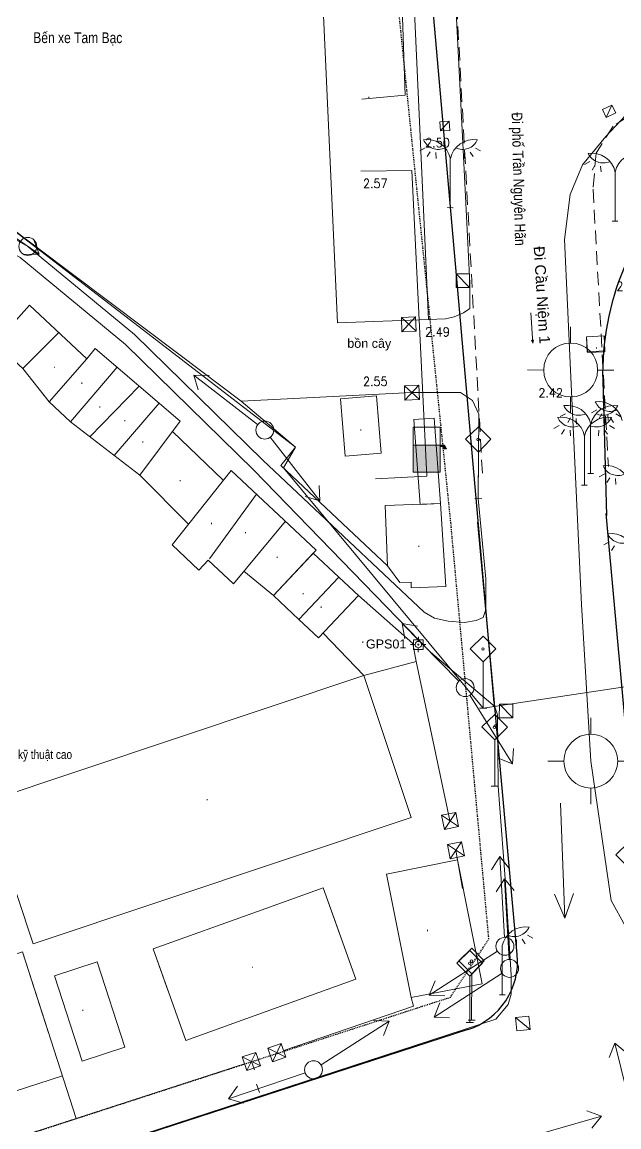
# Model space of a CAD drawing. Header units: millimetres. Extents: x 583747 to 595948, y 2304962 to 2309584.
# Drawn here: x 595509.8 to 595576.3, y 2307050.1 to 2307173.1 of the extents above; entities that cross this region are included whole.
import ezdxf
from ezdxf.enums import TextEntityAlignment as Align
from ezdxf.xclip import XClip

# ---------------------------------------------------------------- set-up
doc = ezdxf.new("R2010")
doc.units = ezdxf.units.MM
doc.linetypes.add('DASHDOT', pattern=[1, 0.5, -0.25, 0, -0.25])
doc.linetypes.add('{Long Duong}', pattern=[2.3, 1.5, -0.8])
for name, color, linetype, lineweight in [('00_nen', 8, 'Continuous', 5), ('Code Cao do', 7, 'Continuous', 0), ('Duong RG Thua', 7, 'Continuous', 0), ('Ghi chu nha', 7, 'Continuous', 0), ('Ghi chu SH diem do cao', 7, 'Continuous', 0), ('KT-DV', 7, 'Continuous', 0), ('KT-NEN', 7, 'Continuous', 0), ('Level 63', 7, 'Continuous', 0), ('Long Duong_ Phan Cach chat lieu rair mat', 7, 'Continuous', 0), ('Nen dc cb Hong bang', 253, 'Continuous', 60)]:
    doc.layers.add(name, color=color, linetype=linetype, lineweight=lineweight)
doc.layers.add('A-PLOT LINE', color=6, linetype='DASHDOT')
doc.layers.add('AFP-KERB-LINE', color=2, linetype='Continuous')
doc.styles.add('ghicu', font='Vnarial.ttf', dxfattribs={"width": 0.8, "height": 1})
doc.styles.add('Style-.VnArial', font='Vnarial.ttf')
doc.styles.add('Style-STANDARD', font='STANDARD.shx')

# ---------------------------------------------------------------- blocks, each defined once
blk = doc.blocks.new('road')
at = {"layer": 'AFP-KERB-LINE'}
for p, q in [((3500068, 1083324), (3505591, 1069333)), ((3519068, 1040731), (3505504, 1069533)), ((3501181, 1045096), (3492389, 1063766)), ((3501181, 1045096), (3492389, 1063766)), ((3512986, 1020029), (3501181, 1045096)), ((3510670, 1010314), (3453451, 965663))]:
    blk.add_line(p, q, dxfattribs=at)
at = {"layer": 'AFP-KERB-LINE', "elevation": 0}
blk.add_lwpolyline([(3448862, 1156945), (3500940, 1045525)], dxfattribs=at)
at = {"layer": 'AFP-KERB-LINE'}
for centre, radius, start, end in [((3527973, 1094338), 30000, 103.95875, 201.53935), ((3505748, 1016621), 8000, 307.9669, 25.21701)]:
    blk.add_arc(centre, radius, start, end, dxfattribs=at)
blk = doc.blocks.new('PLOT')
at = {"layer": 'A-PLOT LINE', "color": 251}
for p, q in [((3497432, 1046015), (3489675, 1062488)), ((3497432, 1046015), (3489675, 1062488)), ((3509407, 1020588), (3497432, 1046015)), ((3507595, 1012989), (3509407, 1020588)), ((3507595, 1012989), (3444335, 963624))]:
    blk.add_line(p, q, dxfattribs=at)
blk.add_lwpolyline([(3489675, 1062488), (3444902, 1155094)], dxfattribs=at)
blk.add_lwpolyline([(3489675, 1062488), (3444902, 1155094)], dxfattribs=at)
blk.add_lwpolyline([(3489675, 1062488), (3444902, 1155094)], dxfattribs=at)
blk = doc.blocks.new('DV')
ref = blk.add_blockref('PLOT', (-3147123, 179596, 0), dxfattribs=dict(rotation=340.0000000045929))
XClip(ref).set_block_clipping_path([(3437700.5976729654, 868981.9081885163), (3912891.8375199828, 1041937.3750337446), (3715693.8178756535, 1583734.481302836), (3240502.5780286361, 1410779.0144576086)])
at = {"layer": 'AFP-KERB-LINE'}
ref = blk.add_blockref('road', (-3147123, 179596, 0), dxfattribs=dict(at, rotation=340.0000000045929))
XClip(ref).set_block_clipping_path([(3424978.7776903473, 904726.3076186823), (3853099.8617473282, 1060549.6388383387), (3670662.8681027722, 1561791.1594749615), (3242541.7840457913, 1405967.828255306)])
blk = doc.blocks.new('nen dc cb Hong bang')
at = {"layer": '00_nen', "linetype": 'ByBlock', "lineweight": -2}
h = blk.add_hatch(dxfattribs=at)
h.set_pattern_fill('ANSI33', color=0, scale=0.1, angle=20, style=0)
h.set_pattern_definition([(65, (59.990697, 137.80486), (-0.0226576947, 0.0105654565), []), (65, (60.007308, 137.810907), (-0.0226576947, 0.0105654565), [0.0125, -0.00625])])
h.paths.add_polyline_path([(-141.11, -90.78), (-138.29, -89.75), (-137.27, -92.57), (-140.08, -93.6)])
h = blk.add_hatch(dxfattribs=at)
h.set_pattern_fill('ANSI32', color=0, scale=0.1, angle=20, style=0)
h.set_pattern_definition([(65, (59.990697, 137.80486), (-0.033986542, 0.015848185), []), (65, (60.00731, 137.810907), (-0.033986542, 0.015848185), [])])
h.paths.add_polyline_path([(-138.29, -89.75), (-137.85, -89.59), (-137.48, -89.88), (-137.86, -90.01), (-137.94, -89.77), (-138.25, -89.88)])
at = {"layer": '00_nen', "color": 0, "linetype": 'ByBlock', "lineweight": -2}
for p, q in [((-133.47, -54.38, -62.12), (-133.92, -54.89, -62.12)), ((-132.79, -54.6, -62.12), (-132.91, -55.2, -62.12)), ((-132.16, -54.46, -62.12), (-131.9, -55.05, -62.12)), ((-128.56, -59.66, -62.12), (-130.44, -54.51, -62.12)), ((-128.56, -59.66, -62.12), (-130.44, -54.51, -62.12)), ((-145.95, -57.34, -62.12), (-145.31, -57.45, -62.12)), ((-146.9, -58.24, -62.12), (-146.71, -58.85, -62.12)), ((-146.36, -57.96, -62.12), (-145.84, -58.32, -62.12)), ((-151.21, -59.25, -62.12), (-151.66, -59.76, -62.12)), ((-150.53, -59.47, -62.12), (-150.65, -60.07, -62.12)), ((-149.9, -59.33, -62.12), (-149.65, -59.92, -62.12)), ((-146.31, -64.53, -62.12), (-148.18, -59.39, -62.12)), ((-146.31, -64.53, -62.12), (-148.18, -59.39, -62.12)), ((-128.3, -59.57, -62.12), (-128.86, -59.77, -62.12)), ((-128.83, -59.76, -62.12), (-128.26, -59.55, -62.12)), ((-146.04, -64.44, -62.12), (-146.61, -64.64, -62.12)), ((-146.57, -64.63, -62.12), (-146.01, -64.43, -62.12)), ((-128.55, -74.09, -62.12), (-129.17, -72.4, -62.12)), ((-124.7, -75.89, -62.12), (-123.01, -75.27, -62.12)), ((-132.03, -78.55, -62.12), (-130.34, -77.94, -62.12)), ((-125.88, -81.42, -62.12), (-126.5, -79.73, -62.12)), ((-121.13, -79.77, -62.12), (-120.49, -79.88, -62.12)), ((-123.25, -80.09, -62.12), (-123.7, -80.59, -62.12)), ((-122.57, -80.31, -62.12), (-122.7, -80.91, -62.12)), ((-122.08, -80.67, -62.12), (-121.89, -81.29, -62.12)), ((-121.94, -80.17, -62.12), (-121.69, -80.75, -62.12)), ((-121.54, -80.39, -62.12), (-121.02, -80.76, -62.12)), ((-126.39, -81.69, -62.12), (-126.84, -82.19, -62.12)), ((-125.71, -81.91, -62.12), (-125.83, -82.51, -62.12)), ((-125.08, -81.76, -62.12), (-124.83, -82.35, -62.12)), ((-121.49, -86.97, -62.12), (-123.36, -81.82, -62.12)), ((-121.49, -86.97, -62.12), (-123.36, -81.82, -62.12)), ((-122.28, -82.13, -62.12), (-122.1, -82.74, -62.12)), ((-121.74, -81.85, -62.12), (-121.23, -82.21, -62.12)), ((-121.33, -81.23, -62.12), (-120.69, -81.34, -62.12)), ((-196.23, -82.81, -62.12), (-187.53, -85.1, -62.12)), ((-126.59, -83.14, -62.12), (-127.04, -83.65, -62.12)), ((-125.91, -83.37, -62.12), (-126.04, -83.96, -62.12)), ((-125.28, -83.22, -62.12), (-125.03, -83.81, -62.12)), ((-121.69, -88.43, -62.12), (-123.56, -83.28, -62.12)), ((-121.69, -88.43, -62.12), (-123.56, -83.28, -62.12)), ((-121.22, -86.87, -62.12), (-121.79, -87.08, -62.12)), ((-121.75, -87.06, -62.12), (-121.18, -86.86, -62.12)), ((-119.99, -86.48, -62.12), (-120.45, -86.99, -62.12)), ((-119.32, -86.71, -62.12), (-119.44, -87.3, -62.12)), ((-118.69, -86.56, -62.12), (-118.43, -87.15, -62.12)), ((-138.98, -87.87, -62.12), (-141.8, -88.9, -62.12)), ((-137.27, -92.57, -62.12), (-138.98, -87.87, -62.12)), ((-121.42, -88.33, -62.12), (-121.99, -88.54, -62.12)), ((-121.95, -88.52, -62.12), (-121.39, -88.32, -62.12)), ((-141.8, -88.9, -62.12), (-140.08, -93.6, -62.12)), ((-138.29, -89.75, -62.12), (-141.11, -90.78, -62.12)), ((-158.17, -94.56, -62.12), (-166.74, -91.82, -62.12)), ((-140.08, -93.6, -62.12), (-137.27, -92.57, -62.12)), ((-116.92, -93.4, -62.12), (-117.37, -93.91, -62.12)), ((-132.64, -94.02, -62.12), (-131.89, -93.75, -62.12)), ((-116.24, -93.62, -62.12), (-116.36, -94.22, -62.12)), ((-156.37, -95.39, -62.12), (-148.74, -100.17, -62.12)), ((-127.33, -113.71, -62.12), (-135.46, -109.84, -62.12)), ((-127.33, -113.71, -62.12), (-135.46, -109.84, -62.12)), ((-111.51, -114.21, -62.12), (-112.13, -112.52, -62.12)), ((-125.64, -114.75, -62.12), (-118.57, -120.32, -62.12)), ((-125.64, -114.75, -62.12), (-118.57, -120.32, -62.12)), ((-124.16, -115.73, -62.12), (-123.4, -115.46, -62.12)), ((-107.67, -116, -62.12), (-105.98, -115.39, -62.12)), ((-115, -118.67, -62.12), (-113.31, -118.06, -62.12)), ((-108.84, -121.54, -62.12), (-109.46, -119.85, -62.12)), ((-119.96, -123.46, -62.12), (-119.21, -123.19, -62.12)), ((-112.8, -138.76, -62.12), (-116.35, -130.48, -62.12)), ((-111.47, -140.88, -62.12), (-115.04, -132.62, -62.12)), ((-110.48, -137.65, -62.12), (-109.81, -137.75, -62.12)), ((-111.43, -138.55, -62.12), (-111.22, -139.15, -62.12)), ((-110.86, -138.26, -62.12), (-110.38, -138.64, -62.12)), ((-110.84, -144.85, -62.12), (-112.72, -139.7, -62.12)), ((-113.01, -140.47, -62.12), (-118.45, -147.65, -62.12)), ((-111.68, -142.59, -62.12), (-117.09, -149.78, -62.12)), ((-111.11, -144.95, -62.12), (-110.54, -144.74, -62.12)), ((-92.21, -153.06, -62.12), (-97.21, -145.58, -62.12)), ((-97.21, -145.58, -62.12), (-92.21, -153.06, -62.12)), ((-113.44, -148.79, -62.12), (-112.69, -148.52, -62.12)), ((-113.54, -149.1, -62.12), (-112.79, -148.82, -62.12)), ((-127.1, -159.08, -62.12), (-121.67, -151.9, -62.12)), ((-103.11, -159.03, -62.12), (-95.83, -153.73, -62.12)), ((-95.83, -153.73, -62.12), (-103.11, -159.03, -62.12)), ((-128.48, -160.51, -62.12), (-135.48, -166.16, -62.12))]:
    blk.add_line(p, q, dxfattribs=at)
at = {"layer": '00_nen', "color": 0, "linetype": 'ByBlock', "lineweight": -2, "elevation": -62.12, "flags": 128}
for points in [[(-303.56, -119), (-291.68, -100.59), (-271.86, -56.45), (-217.07, -72.37), (-198.74, -81.18), (-153.34, -95.47), (-153.8, -98.11), (-123.78, -115.59), (67.9, -11), (285.69, 123.97), (298.27, 131.73), (412.37, 202.69), (600.48, 318.14), (602.65, 319.44), (616.22, 297.59), (632.72, 304.81), (632.72, 304.81), (683.84, 336.31)], [(-11.02, -7.62), (-33.82, -17.35), (-47.49, -22.08), (-64.52, -27.33), (-73.69, -29.78), (-101.33, -36.56), (-122.05, -41.08), (-125, -42.16), (-127.36, -43.45), (-129.81, -45.64), (-131.01, -46.88), (-131.51, -48.21), (-132.76, -51.15), (-134.09, -55.01), (-134.27, -58.6), (-133.16, -63.5), (-127.52, -76.91), (-117.45, -101), (-110.49, -117.03)], [(-163.82, -30.31), (-160.72, -28.99), (-159.83, -29.26), (-159.18, -29.66), (-147.45, -57.32), (-141.36, -71.68), (-140.4, -74.32), (-140.9, -75.03), (-141.73, -75.78), (-142.58, -76.33), (-144.3, -77.04)], [(-198.38, -81.36), (-192.59, -83.07), (-169.08, -90.22)], [(-133.6, -107.8), (-156.27, -98.08), (-174.48, -89.84), (-189, -84.71), (-198.51, -83.09), (-208.34, -84.76), (-219.63, -87.58), (-227.4, -89.88), (-234.52, -93.63), (-241.29, -99.43), (-248.63, -112.22), (-252.36, -118.86), (-260.61, -134.05), (-267.95, -146.29), (-272.83, -153.3), (-280.09, -166.8), (-283.46, -173.26)], [(-143.27, -85.33), (-138.16, -83.47), (-136.62, -83.83), (-135.43, -85.04), (-132.27, -93.88)], [(-131.4, -111.74), (-156.88, -99.45), (-175.04, -91.23), (-189.38, -86.17), (-198.51, -84.61), (-208.03, -86.23), (-219.24, -89.03), (-226.83, -91.28), (-233.67, -94.88), (-240.12, -100.4), (-247.33, -112.96), (-251.05, -119.58), (-259.3, -134.8), (-266.69, -147.11), (-271.55, -154.09), (-278.77, -167.51), (-282.76, -175.16)], [(-143.27, -85.33), (-160.77, -92.75), (-169.08, -90.22)], [(-161.61, -107.6), (-168.55, -104.35), (-177.84, -101.43), (-180.85, -100.15), (-184.85, -97.66), (-189.64, -95.69), (-188.82, -93.48), (-187.78, -93.77), (-186.58, -90.78), (-178.55, -94.21), (-178.06, -92.81), (-166.4, -97.15), (-168.55, -104.35)], [(-161.61, -107.6), (-168.55, -104.35), (-177.84, -101.43), (-180.85, -100.15), (-184.85, -97.66), (-189.64, -95.69), (-188.82, -93.48), (-187.78, -93.77), (-186.58, -90.78), (-178.55, -94.21), (-178.06, -92.81), (-166.4, -97.15), (-168.55, -104.35)], [(-184.85, -97.66), (-182.47, -92.54)], [(-184.85, -97.66), (-182.47, -92.54)], [(-139.21, -104.37), (-154.17, -97.95), (-153.34, -95.47), (-160.77, -92.75)], [(-178.55, -94.21), (-180.85, -100.15)], [(-178.55, -94.21), (-180.85, -100.15)], [(-177.84, -101.43), (-175.05, -93.93)], [(-177.84, -101.43), (-175.05, -93.93)], [(-132.27, -93.88), (-132.27, -93.88), (-132.27, -93.88), (-132.27, -93.88), (-132.27, -93.88), (-132.27, -93.88), (-128.41, -101.96), (-127.25, -105.2), (-127.23, -106.13), (-127.84, -106.72), (-129, -107.35), (-130.76, -107.84), (-132.31, -108.04), (-133.6, -107.8)], [(-175.23, -102.25), (-172.02, -95.06)], [(-175.23, -102.25), (-172.02, -95.06)], [(-135.87, -105.77), (-132.32, -104.3), (-136.05, -95.83), (-141.73, -98.16), (-139.21, -104.37)], [(-171.98, -103.27), (-169.3, -96.07)], [(-171.98, -103.27), (-169.3, -96.07)], [(-166.82, -98.54), (-159.65, -101.7)], [(-166.82, -98.54), (-159.65, -101.7)], [(-159.2, -100.36), (-162.54, -110.39)], [(-159.2, -100.36), (-162.54, -110.39)], [(-159.2, -100.36), (-147.28, -105.45), (-150, -111.83)], [(-159.2, -100.36), (-147.28, -105.45), (-150, -111.83)], [(-158.08, -110.42), (-155.62, -101.89)], [(-158.08, -110.42), (-155.62, -101.89)], [(-154.63, -112.12), (-151.58, -103.61)], [(-154.63, -112.12), (-151.58, -103.61)], [(-139.21, -104.37), (-137.26, -105.64)], [(-135.87, -105.77), (-136.09, -105.16), (-137.26, -105.64)], [(-143.37, -113.88), (-137.5, -116.76), (-132.55, -113.26), (-133.59, -111.51), (-141.11, -108.58)], [(-143.37, -113.88), (-137.5, -116.76), (-132.55, -113.26), (-133.59, -111.51), (-141.11, -108.58)], [(-158.16, -110.61), (-158.76, -112.01), (-162.54, -110.39)], [(-158.16, -110.61), (-158.76, -112.01), (-162.54, -110.39)], [(-154.63, -112.12), (-158.16, -110.61)], [(-154.63, -112.12), (-158.16, -110.61)], [(-150, -111.83), (-154.01, -110.39)], [(-150, -111.83), (-154.01, -110.39)], [(-134.62, -111.34), (-135.46, -109.84), (-133.76, -109.53)], [(-134.62, -111.34), (-135.46, -109.84), (-133.76, -109.53)], [(-131.4, -111.74), (-122.89, -114.9)], [(-132.55, -113.26), (-122.95, -128.62)], [(-132.55, -113.26), (-122.95, -128.62)], [(-122.89, -114.9), (-122.54, -115.1), (-122.02, -115.76), (-119.21, -123.19)], [(-103.04, -130.84), (-110.49, -117.03)], [(-119.05, -118.67), (-118.57, -120.32), (-120.29, -120.24)], [(-119.05, -118.67), (-118.57, -120.32), (-120.29, -120.24)], [(-112.05, -122.59), (-107.22, -134.45), (-109.23, -132.32)], [(-112.05, -122.59), (-107.22, -134.45), (-107.27, -131.52)], [(-119.21, -123.19), (-115.18, -132.14), (-110.67, -142.41), (-110.67, -142.41), (-110.67, -142.41)], [(-122.66, -127.55), (-123.2, -129.75)], [(-122.66, -127.55), (-123.2, -129.75)], [(-124.03, -128.38), (-121.83, -128.92)], [(-124.03, -128.38), (-121.83, -128.92)], [(-120.1, -131.76), (-122.3, -131.23)], [(-120.1, -131.76), (-122.3, -131.23)], [(-121.47, -132.6), (-120.93, -130.4)], [(-121.47, -132.6), (-120.93, -130.4)], [(-121.2, -131.5), (-119.04, -135.24)], [(-116.72, -132.17), (-116.35, -130.48), (-114.88, -131.38)], [(-100.55, -133), (-103.04, -130.84), (-103.04, -130.84)], [(-125.29, -140.35), (-127.55, -136.65), (-120.67, -132.45), (-118.99, -135.2)], [(-115.4, -134.3), (-115.04, -132.62), (-113.57, -133.5)], [(-130.33, -144.46), (-133.64, -140.48), (-139.61, -145.46)], [(-132.69, -153.77), (-126.72, -148.8), (-133.64, -140.48), (-139.61, -145.46)], [(-113.07, -148.66), (-114.83, -143.81), (-116.68, -142.95), (-115.8, -141.14), (-114.01, -141.98), (-114.83, -143.81)], [(-110.67, -142.41), (-109.93, -144.43), (-109.84, -145.62), (-110.58, -147.64), (-172.42, -196.14)], [(-145.91, -157.2), (-149.11, -153.36), (-139.61, -145.46)], [(-132.69, -153.77), (-142.18, -161.68), (-149.11, -153.36), (-139.61, -145.46)], [(-116.8, -147.13), (-118.45, -147.65), (-118.4, -145.93)], [(-95.6, -146.18), (-97.21, -145.58), (-97.26, -147.3)], [(-131.57, -158.99), (-119.69, -149.4), (-120.25, -148.6)], [(-115.45, -149.27), (-117.09, -149.78), (-117.05, -148.06)], [(-123.31, -152.42), (-121.67, -151.9), (-121.72, -153.62)], [(-96.37, -155.36), (-95.83, -153.73), (-97.55, -153.75)], [(-132.32, -160.62), (-132.08, -158.37)], [(-176.21, -181.95), (-182.38, -174.03), (-162.65, -158.67), (-156.84, -166.12)], [(-133.32, -159.37), (-131.07, -159.61)], [(-134.65, -162.51), (-134.41, -160.26)], [(-150.67, -174.05), (-135.15, -161.88)], [(-135.65, -161.26), (-133.4, -161.5)], [(-133.87, -162.14), (-134.53, -161.38)], [(-133.77, -166.06), (-135.48, -166.16), (-135.02, -164.5)], [(-132.49, -164.31), (-133.14, -163.55)], [(-153.74, -170.11), (-162.5, -176.93)]]:
    blk.add_lwpolyline(points, dxfattribs=at)
for points in [[(-163.82, -30.31), (-144.3, -77.04), (-153.69, -80.87), (-173.18, -34.22)], [(-127.12, -72.82), (-125.31, -72.07), (-124.64, -73.71), (-126.44, -74.45)], [(-127.12, -72.82), (-125.31, -72.07), (-124.68, -73.61), (-126.48, -74.36)], [(-146.83, -87.03), (-144.16, -92.84), (-147.81, -94.52), (-150.48, -88.72)], [(-139.95, -87.15), (-136.05, -95.83), (-138.14, -96.7), (-142.02, -88.08)], [(-147.46, -105.87), (-150, -111.83), (-146.41, -113.36), (-143.86, -107.41)], [(-147.46, -105.87), (-150, -111.83), (-146.41, -113.36), (-143.86, -107.41)], [(-146.41, -113.36), (-143.86, -107.41), (-141.11, -108.58), (-143.66, -114.54)], [(-146.41, -113.36), (-143.86, -107.41), (-141.11, -108.58), (-143.66, -114.54)], [(-161.82, -157.41), (-127.13, -129.79), (-137.5, -116.76), (-172.2, -144.38)], [(-161.82, -157.41), (-127.13, -129.79), (-137.5, -116.76), (-172.2, -144.38)], [(-122.66, -127.55), (-124.03, -128.38), (-123.2, -129.75), (-121.83, -128.92)], [(-122.66, -127.55), (-124.03, -128.38), (-123.2, -129.75), (-121.83, -128.92)], [(-121.47, -132.6), (-120.1, -131.76), (-120.93, -130.4), (-122.3, -131.23)], [(-121.47, -132.6), (-120.1, -131.76), (-120.93, -130.4), (-122.3, -131.23)], [(-120.67, -132.45), (-113.33, -144.47), (-120.25, -148.6), (-127.55, -136.65)], [(-152.22, -167.81), (-158.4, -159.94), (-154.47, -156.85), (-148.29, -164.72)], [(-133.32, -159.37), (-132.32, -160.62), (-131.07, -159.61), (-132.08, -158.37)], [(-150.67, -174.05), (-170.4, -189.42), (-182.38, -174.03), (-162.65, -158.67)], [(-135.65, -161.26), (-134.65, -162.51), (-133.4, -161.5), (-134.41, -160.26)]]:
    blk.add_lwpolyline(points, close=True, dxfattribs=at)
at = {"layer": '00_nen', "color": 0, "linetype": 'ByBlock', "lineweight": -2, "elevation": -62.12}
for points in [[(-143.16, -71.24), (-141.75, -70.73), (-141.23, -72.14), (-142.64, -72.65)], [(-145.76, -77.26), (-147.23, -77.88), (-146.62, -79.35), (-145.14, -78.74)], [(-143.7, -86.38), (-142.22, -85.76), (-142.84, -84.28), (-144.31, -84.9)], [(-122.22, -114.58), (-120.81, -114.06), (-120.3, -115.47), (-121.71, -115.99)], [(-108.59, -146.71), (-107.23, -146.05), (-106.58, -147.41), (-107.93, -148.06)]]:
    blk.add_lwpolyline(points, close=True, dxfattribs=at)
for points in [[(-143.16, -71.24), (-141.23, -72.14)], [(-145.76, -77.26), (-146.62, -79.35)], [(-147.23, -77.88), (-145.14, -78.74)], [(-188.63, -83.78), (-187.53, -85.1), (-189.14, -85.71)], [(-143.7, -86.38), (-142.84, -84.28)], [(-142.22, -85.76), (-144.31, -84.9)], [(-132.27, -93.88), (-134.03, -89.03), (-135.88, -88.17), (-135, -86.37), (-133.21, -87.2), (-134.03, -89.03)], [(-141.11, -90.78), (-138.29, -89.75), (-137.27, -92.57), (-140.08, -93.6), (-141.11, -90.78)], [(-138.29, -89.75), (-137.85, -89.59), (-137.48, -89.88), (-137.86, -90.01), (-137.94, -89.77), (-138.25, -89.88), (-138.29, -89.75)], [(-165.71, -93.2), (-166.74, -91.82), (-165.1, -91.29)], [(-149.4, -98.58), (-148.74, -100.17), (-150.46, -100.28)], [(-123.78, -115.59), (-125.55, -110.75), (-127.39, -109.89), (-126.52, -108.08), (-124.72, -108.91), (-125.55, -110.75)], [(-122.22, -114.58), (-120.3, -115.47)], [(-119.58, -123.33), (-121.35, -118.48), (-123.19, -117.62), (-122.32, -115.81), (-120.52, -116.65), (-121.35, -118.48)], [(-100.69, -131.57), (-102.45, -126.72), (-104.3, -125.86), (-103.42, -124.05), (-101.63, -124.89), (-102.45, -126.72)], [(-113.17, -148.96), (-114.93, -144.11), (-116.78, -143.25), (-115.9, -141.44), (-114.11, -142.28), (-114.93, -144.11)], [(-108.59, -146.71), (-106.58, -147.41)]]:
    blk.add_lwpolyline(points, dxfattribs=at)
at = {"layer": '00_nen', "color": 0, "linetype": 'ByBlock', "lineweight": -2}
for centre, radius in [((-127.52, -76.91, -62.12), 3), ((-189, -84.71, -62.12), 1), ((-134.54, -87.71, -62.12), 0.141), ((-157.21, -94.86, -62.12), 1), ((-157.21, -94.86, -62.12), 1), ((-126.05, -109.42, -62.12), 0.141), ((-126.43, -114.14, -62.12), 1), ((-126.43, -114.14, -62.12), 1), ((-126.43, -114.14, -62.12), 1), ((-126.43, -114.14, -62.12), 1), ((-110.49, -117.03, -62.12), 3), ((-121.85, -117.16, -62.12), 0.141), ((-121.78, -116.96, -62.12), 0.141), ((-112.41, -139.67, -62.12), 1), ((-112.41, -139.67, -62.12), 1), ((-111.08, -141.8, -62.12), 1), ((-111.08, -141.8, -62.12), 1), ((-115.34, -142.49, -62.12), 0.141), ((-115.44, -142.79, -62.12), 0.141), ((-127.71, -159.88, -62.12), 1), ((-127.71, -159.88, -62.12), 1)]:
    blk.add_circle(centre, radius, dxfattribs=at)
for centre, radius, start, end in [((-127.79, -54.15, -62.12), 2.66, 101.3823, 187.9588), ((-132.68, -55.93, -62.12), 2.66, 32.0412, 118.6177), ((-132.65, -52.34, -62.12), 1.8, 223.7253, 315.3926), ((-145.53, -59.02, -62.12), 2.66, 101.3823, 187.9588), ((-147.86, -56.29, -62.12), 1.8, 264.6074, 356.2747), ((-150.42, -60.8, -62.12), 2.66, 32.0412, 118.6177), ((-150.39, -57.21, -62.12), 1.8, 223.7253, 315.3926), ((-122.46, -81.64, -62.12), 2.66, 32.0412, 118.6177), ((-122.43, -78.05, -62.12), 1.8, 223.7253, 315.3926), ((-120.71, -81.45, -62.12), 2.66, 101.3823, 187.9588), ((-123.04, -78.72, -62.12), 1.8, 264.6074, 356.2747), ((-125.6, -83.23, -62.12), 2.66, 32.0412, 118.6177), ((-125.57, -79.65, -62.12), 1.8, 223.7253, 315.3926), ((-120.91, -82.91, -62.12), 2.66, 101.3823, 187.9588), ((-123.24, -80.18, -62.12), 1.8, 264.6074, 356.2747), ((-125.8, -84.69, -62.12), 2.66, 32.0412, 118.6177), ((-125.77, -81.11, -62.12), 1.8, 223.7253, 315.3926), ((-119.2, -88.03, -62.12), 2.66, 32.0412, 118.6177), ((-119.18, -84.45, -62.12), 1.8, 223.7253, 315.3926), ((-116.13, -94.95, -62.12), 2.66, 32.0412, 118.6177), ((-116.1, -91.36, -62.12), 1.8, 223.7253, 315.3926), ((-110.07, -139.33, -62.12), 2.66, 101.3823, 187.9588), ((-112.4, -136.6, -62.12), 1.8, 264.6074, 356.2747)]:
    blk.add_arc(centre, radius, start, end, dxfattribs=at)
at = {"layer": '00_nen', "color": 0, "linetype": 'ByBlock', "lineweight": -2, "style": 'ghicu', "width": 0.8}
for s, height, rotation, p in [('§i phè TrÇn Nguyªn H·n', 1.2, 291.5709, (-143.52, -52.25, -62.12)), ('BÕn xe Tam B¹c', 1.2, 20, (-196.19, -63.24, -62.12)), ('.', 1, 20, (-181.7, -96.45, -62.12)), ('.', 1, 20, (-178.26, -97.07, -62.12)), ('.', 1, 20, (-175.47, -98.86, -62.12)), ('.', 1, 20, (-172.34, -99.35, -62.12)), ('.', 1, 20, (-169.64, -100.9, -62.12)), ('.', 1, 20, (-164.27, -103.5, -62.12)), ('.', 1, 20, (-159.33, -106.79, -62.12)), ('.', 1, 20, (-155.44, -106.44, -62.12)), ('.', 1, 20, (-151.19, -107.83, -62.12)), ('.', 1, 20, (-147.09, -110.62, -62.12)), ('.', 1, 20, (-144.68, -111.35, -62.12)), ('.', 1, 20, (-138.98, -113.42, -62.12)), ('TT Y TÕ kü thuËt cao ', 1, 20, (-174.56, -140.15, -62.12)), ('.', 1, 20, (-149.26, -135.84, -62.12)), ('.', 1, 20, (-121.21, -141.09, -62.12)), ('.', 1, 20, (-138.14, -151.62, -62.12)), ('.', 1, 20, (-154.22, -162.59, -62.12))]:
    blk.add_text(s, height=height, rotation=rotation, dxfattribs=at).set_placement(p)
for p in [(-159.16, -55.72, -62.12), (-125.8, -73.24, -62.12), (-147.32, -90.78, -62.12), (-136.82, -100.73, -62.12)]:
    blk.add_text('.', height=1, rotation=20, dxfattribs=at).set_placement(p, align=Align.MIDDLE)
blk = doc.blocks.new('KV1_2')
at = {"layer": 'Ghi chu SH diem do cao', "color": 1, "linetype": 'Continuous', "lineweight": 0}
for p, q in [((-7.1, 0), (-11.8, 0)), ((0, 12.3), (0, 7.1)), ((11.8, 0), (7.1, 0)), ((0, -7.1), (0, -12.2))]:
    blk.add_line(p, q, dxfattribs=at)
for start, end in [(0, 180), (180, 0)]:
    blk.add_arc((0, 0), 7.07, start, end, dxfattribs=at)
blk.add_point((0, 0), dxfattribs=at)
blk = doc.blocks.new('MT_TN_2')
at = {"layer": 'Duong RG Thua', "color": 7, "lineweight": 0}
for q in [(-0.37, 6.76), (-0.21, 0.69), (0.14, 0.71)]:
    blk.add_line((0, 0), q, dxfattribs=at)
blk = doc.blocks.new('*U39')
at = {"layer": 'Level 63', "linetype": 'Continuous', "lineweight": 0}
for points in [[(-5, 18), (-7, 24, 1), (6, -24), (5, -18, -1)], [(-6, 0, 1), (6, 0, 1)]]:
    blk.add_hatch(color=7, dxfattribs=at).paths.add_polyline_path(points)
at = {"layer": 'Level 63', "color": 7, "linetype": 'Continuous', "lineweight": 13}
for p, q in [((-167, 0), (-106, 0)), ((-106, 106), (-106, -106)), ((106, 106), (-106, 106)), ((1, 166), (1, 106)), ((106, -106), (106, 106)), ((106, 0), (167, 0)), ((-106, -106), (106, -106)), ((0, -106), (0, -166))]:
    blk.add_line(p, q, dxfattribs=at)
blk = doc.blocks.new('*U40')
at = {"layer": 'Level 63', "linetype": 'Continuous', "lineweight": 0, "extrusion": (0, 0, -1)}
blk.add_hatch(color=7, dxfattribs=at).paths.add_polyline_path([(5, 18), (7, 24, 1), (-6, -24), (-5, -18, -1)])
at = {"layer": 'Level 63', "color": 7, "linetype": 'Continuous', "lineweight": 13}
blk.add_blockref('*U39', (0, 0), dxfattribs=at)
blk = doc.blocks.new('wwww1')
at = {"layer": 'Duong RG Thua', "color": 7, "lineweight": 0}
for p, q in [((595552.32, 2307164.97), (595550.95, 2307202.5)), ((595552.32, 2307164.97), (595547.49, 2307164.54)), ((595575.33, 2307163.89), (595574.27, 2307163.38)), ((595574.27, 2307163.38), (595574.69, 2307162.5)), ((595575.33, 2307163.89), (595574.69, 2307162.5)), ((595575.76, 2307163.02), (595574.69, 2307162.5)), ((595575.33, 2307163.89), (595575.76, 2307163.02)), ((595556.17, 2307162.03), (595557.21, 2307162.1)), ((595556.25, 2307161), (595556.17, 2307162.03)), ((595557.21, 2307162.1), (595556.25, 2307161)), ((595557.28, 2307161.07), (595557.21, 2307162.1)), ((595556.25, 2307161), (595557.28, 2307161.07)), ((595553.04, 2307156.59), (595547.39, 2307156.53)), ((595554.73, 2307122.57), (595553.04, 2307156.59)), ((595549.01, 2307122.3), (595554.73, 2307122.57))]:
    blk.add_line(p, q, dxfattribs=at)
at = {"layer": 'Long Duong_ Phan Cach chat lieu rair mat', "color": 4, "linetype": '{Long Duong}', "lineweight": 0}
for p, q in [((595560.9, 2307122.91), (595557.31, 2307188.43)), ((595578.97, 2307163.85), (595575.47, 2307161.55)), ((595575.47, 2307161.55), (595573.56, 2307158.55)), ((595573.56, 2307158.55), (595573.23, 2307154.51)), ((595573.23, 2307154.51), (595574.93, 2307123.68))]:
    blk.add_line(p, q, dxfattribs=at)
at = {"layer": 'Duong RG Thua', "color": 7, "lineweight": 0, "xscale": 0.6358772682793001, "yscale": 0.4998467137577615, "zscale": 0.6358772682793001, "rotation": 359.9973000000001}
blk.add_blockref('MT_TN_2', (595566.52, 2307137.39), dxfattribs=at)
at = {"layer": 'Ghi chu SH diem do cao', "color": 1, "linetype": 'Continuous', "lineweight": 0, "xscale": 0.05, "yscale": 0.05, "zscale": 0.05, "rotation": 359.9972999999998}
blk.add_blockref('KV1_2', (595553.77, 2307103.85), dxfattribs=at)
at = {"layer": 'Level 63', "color": 7, "linetype": 'Continuous', "lineweight": 13, "ltscale": 0.01, "xscale": 0.0050890997707656, "yscale": 0.0050890997707656, "zscale": 0.0050890997707656}
blk.add_blockref('*U40', (595553.77, 2307103.85), dxfattribs=at)
at = {"layer": 'Code Cao do', "color": 6, "linetype": 'Continuous', "lineweight": 0, "style": 'Style-STANDARD'}
for s, p in [('2.50', (595554.54, 2307159.7)), ('2.57', (595547.62, 2307155.16)), ('2.60', (595575.82, 2307143.72)), ('2.42', (595567.14, 2307131.86))]:
    blk.add_text(s, height=1, rotation=359.9973, dxfattribs=at).set_placement(p, align=Align.MIDDLE_LEFT)
at = {"layer": 'Code Cao do', "color": 212, "linetype": 'Continuous', "lineweight": 0, "style": 'Style-STANDARD'}
for s, p in [('2.49', (595554.54, 2307138.64)), ('2.55', (595547.62, 2307133.13))]:
    blk.add_text(s, height=1, rotation=359.9973, dxfattribs=at).set_placement(p, align=Align.MIDDLE_LEFT)
at = {"layer": 'Ghi chu nha', "color": 7, "linetype": 'Continuous', "lineweight": 0, "style": 'Style-.VnArial'}
for s, p in [('bån c©y', (595548.31, 2307137.37)), ('GPS01', (595550.19, 2307103.91))]:
    blk.add_text(s, height=1, rotation=359.9973, dxfattribs=at).set_placement(p, align=Align.MIDDLE_CENTER)
at = {"layer": 'Ghi chu nha', "color": 7, "linetype": 'Continuous', "lineweight": 0, "insert": (595567.41, 2307142.74), "char_height": 1.2, "attachment_point": 5, "rotation": 273.474, "line_spacing_factor": 0.6, "style": 'Style-.VnArial'}
blk.add_mtext('§i CÇu NiÖm 1', dxfattribs=at)

msp = doc.modelspace()

# ---------------------------------------------------------------- block references
at = {"layer": 'KT-NEN', "color": 7, "lineweight": 0}
msp.add_blockref('wwww1', (0.17, -0.04, 0), dxfattribs=at)

# ---------------------------------------------------------------- next in the draw order: block references
at = {"layer": 'KT-DV', "xscale": 0.001, "yscale": 0.001, "zscale": 0.001}
msp.add_blockref('DV', (595062.09, 2307132.7), dxfattribs=at)
at = {"layer": 'Nen dc cb Hong bang', "color": 250, "lineweight": 5, "transparency": 33554559}
ref = msp.add_blockref('nen dc cb Hong bang', (595717.06, 2307162.89, 62.12), dxfattribs=dict(at, rotation=339.9497468043105))
XClip(ref).set_block_clipping_path([(-203.3197306411, -233.6640955163), (218.1103911197, -79.8573456709), (46.3376134067, 390.7996488991), (-375.0925083541, 236.9928990537)])

doc.saveas('drawing.dxf')
